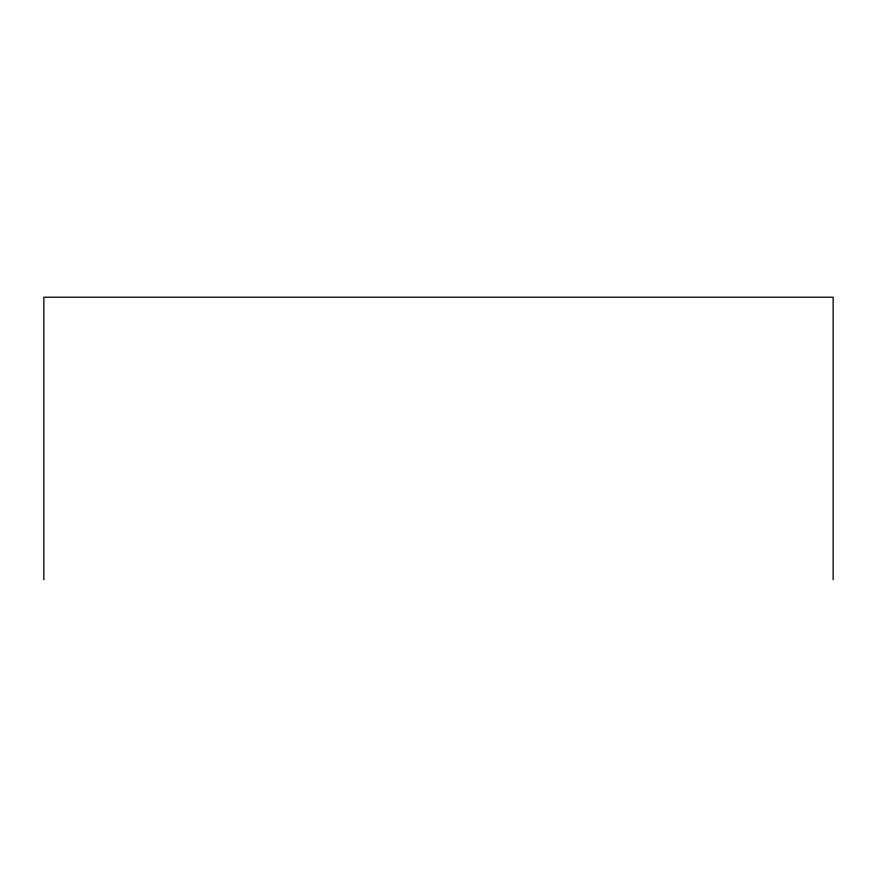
<?xml version="1.0" encoding="UTF-8"?>
<svg xmlns="http://www.w3.org/2000/svg" width="877" height="877" viewBox="0 0 877 877"><rect width="100%" height="100%" fill="white"/><g stroke="black" fill="none" stroke-linecap="round" stroke-linejoin="round"><path stroke-width="1.32" d="M833.15 579.774L833.15 297.226L43.85 297.226L43.85 579.774"/></g></svg>
